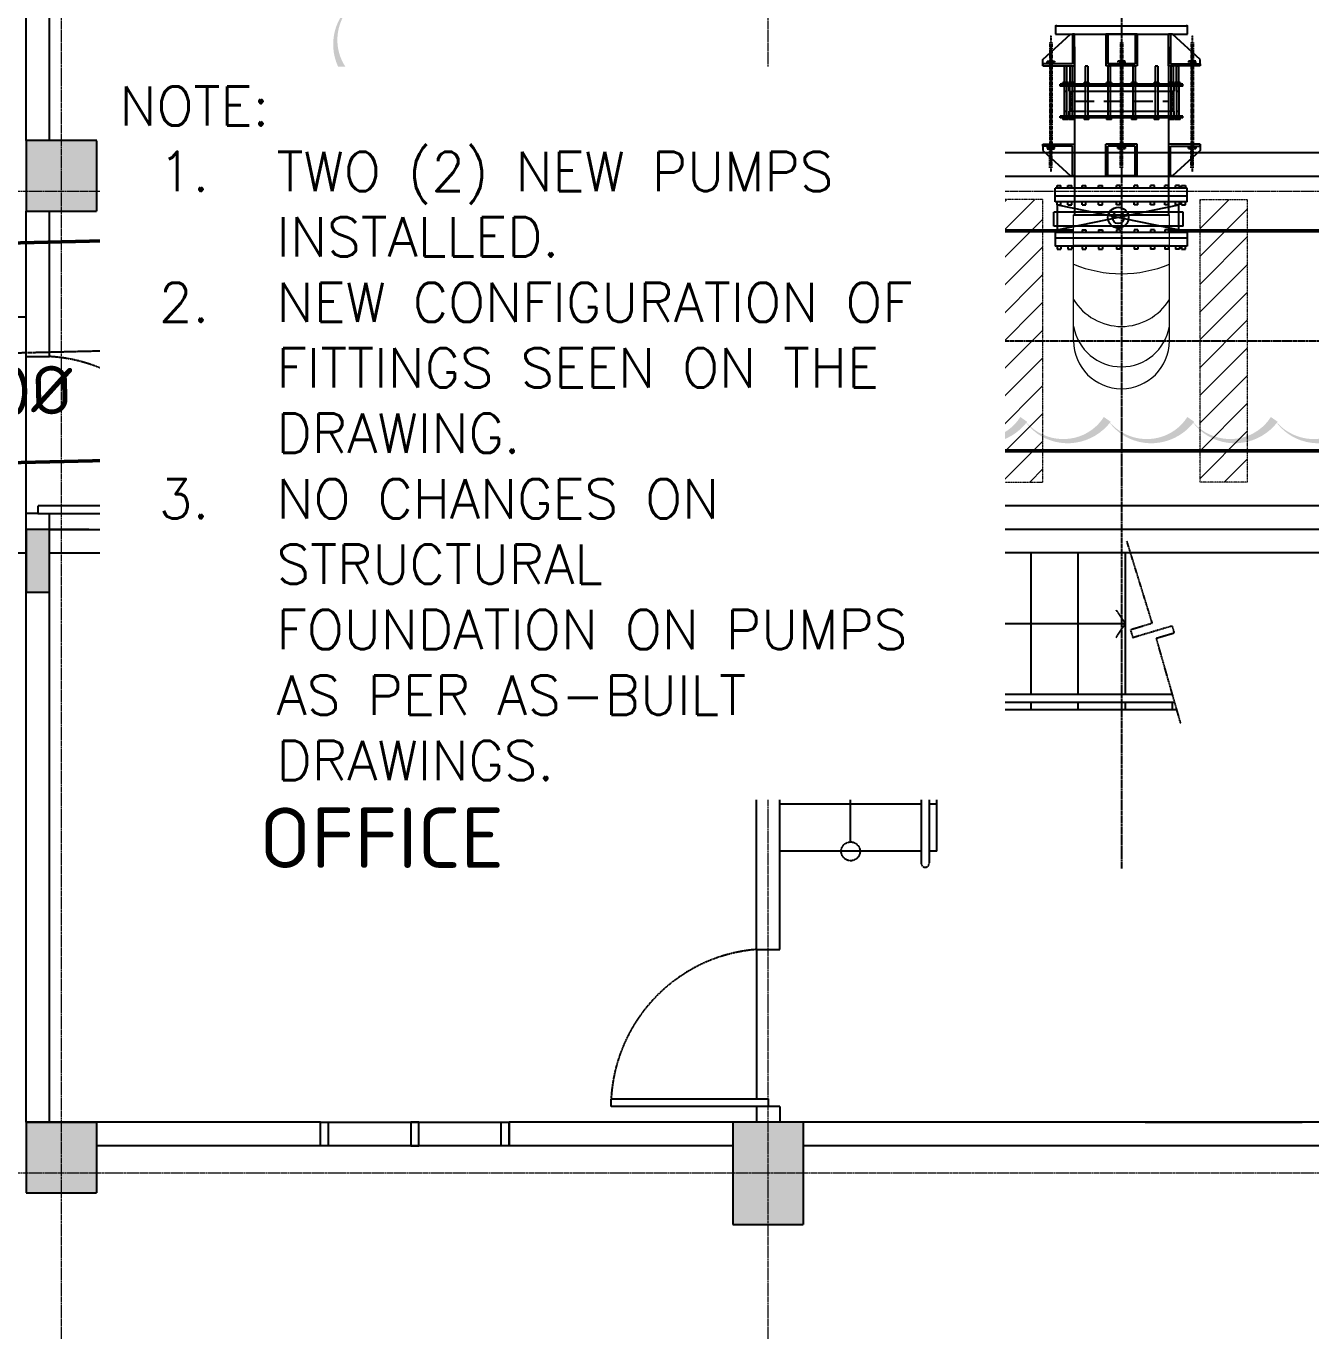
# Model space of a CAD drawing. Header units: inches. Extents: x 0 to 235202, y 0 to 361577.
# Drawn here: x 121957 to 130139, y 297221 to 305529 of the extents above; entities that cross this region are included whole.
import ezdxf
from ezdxf.enums import TextEntityAlignment as Align

# ---------------------------------------------------------------- set-up
doc = ezdxf.new("R2010")
doc.units = ezdxf.units.IN
doc.header["$MEASUREMENT"] = 0
for name, pattern in [('CENTER', [2, 1.25, -0.25, 0.25, -0.25]), ('HIDDEN', [0.375, 0.25, -0.125]), ('PHANTOM2', [1.25, 0.625, -0.125, 0.125, -0.125, 0.125, -0.125])]:
    doc.linetypes.add(name, pattern=pattern)
for name, color, linetype, lineweight in [('.5', 8, 'Continuous', 0), ('DIM', 251, 'Continuous', 0), ('hid', 8, 'HIDDEN', 0)]:
    doc.layers.add(name, color=color, linetype=linetype, lineweight=lineweight)
for name, color, linetype in [('1', 1, 'CENTER'), ('2', 2, 'HIDDEN'), ('pipes', 2, 'Continuous'), ('sleeve type coupling', 1, 'Continuous'), ('steel elbow 90deg', 3, 'Continuous'), ('text', 3, 'Continuous')]:
    doc.layers.add(name, color=color, linetype=linetype)
doc.styles.add('ISO', font='isocpeur.ttf')
doc.styles.add('SIMPLEX', font='simplex.shx')

msp = doc.modelspace()

# ---------------------------------------------------------------- hatches: boundary and pattern name
at = {"linetype": 'Continuous'}
msp.add_hatch(color=8, dxfattribs=at).paths.add_polyline_path([(122407.2, 304799.5), (121957.2, 304799.5), (121957.2, 304349.5), (122407.2, 304349.5)])
at = {"layer": 'DIM', "linetype": 'HIDDEN', "lineweight": 25, "ltscale": 10}
h = msp.add_hatch(color=8, dxfattribs=at)
h.paths.add_polyline_path([(126907.6, 298549.5), (126457.6, 298549.5), (126457.6, 297899.5), (126907.6, 297899.5)])
h.paths.add_polyline_path([(126882.6, 302324.5), (126612.4, 302324.5), (126612.4, 302324.5), (126482.6, 302324.5), (126482.6, 301924.5), (126882.6, 301924.5)])
h.paths.add_polyline_path([(122407.2, 298549.5), (121957.2, 298549.5), (121957.2, 298099.5), (122407.2, 298099.5)])
msp.add_hatch(color=8, dxfattribs=at).paths.add_polyline_path([(122107.2, 301924.5), (122107.2, 302324.5), (121957.2, 302324.5), (121957.2, 301924.5)])

# ---------------------------------------------------------------- linework, layer by layer
at = {"layer": '.5', "color": 8, "linetype": 'CENTER', "ltscale": 10}
for p, q in [((122183.2, 294028.3), (122183.2, 325316.5)), ((126682.6, 294028.3), (126682.6, 325316.5)), ((169573.2, 304475.8), (105058.9, 304475.8)), ((169573.2, 298225.3), (105058.9, 298225.3))]:
    msp.add_line(p, q, dxfattribs=at)
at = {"color": 8, "linetype": 'PHANTOM2', "ltscale": 20}
for p, q in [((128932.6, 323098.3), (128932.6, 300165.4)), ((118930.2, 303378.1), (125082.6, 303524.4)), ((125082.6, 303524.6), (152564.9, 303524.6))]:
    msp.add_line(p, q, dxfattribs=at)
at = {"color": 8}
for p, q in [((128432.6, 305316.7), (128607.6, 305476.7)), ((129352.6, 305528.7), (128512.6, 305528.7)), ((128512.6, 305528.7), (128512.6, 305476.7)), ((128512.6, 305476.7), (129352.6, 305476.7)), ((128607.6, 305476.7), (128632.6, 305476.7)), ((128632.6, 305476.7), (128620.6, 305476.7)), ((128620.6, 305476.7), (128620.6, 305288.7)), ((128632.6, 305276.7), (128632.6, 305476.7)), ((128832.6, 305476.7), (128832.6, 305276.7)), ((129032.6, 305476.7), (128832.6, 305476.7)), ((128844.6, 305476.7), (128844.6, 305288.7)), ((129020.6, 305476.7), (129020.6, 305288.7)), ((129032.6, 305476.7), (129032.6, 305276.7)), ((129257.6, 305476.7), (129232.6, 305476.7)), ((129232.6, 305476.7), (129244.6, 305476.7)), ((129232.6, 305276.7), (129232.6, 305476.7)), ((129244.6, 305476.7), (129244.6, 305288.7)), ((129432.6, 305316.7), (129257.6, 305476.7)), ((129352.6, 305476.7), (129352.6, 305528.7)), ((128432.6, 305276.7), (128432.6, 305316.7)), ((128832.6, 305316.7), (128844.6, 305316.7)), ((129020.6, 305316.7), (129032.6, 305316.7)), ((129432.6, 305276.7), (129432.6, 305316.7)), ((128620.6, 305288.7), (128432.6, 305288.7)), ((128432.6, 305288.7), (128432.6, 305276.7)), ((128432.6, 305276.7), (128632.6, 305276.7)), ((129032.6, 305276.7), (128832.6, 305276.7)), ((129020.6, 305288.7), (128844.6, 305288.7)), ((129432.6, 305276.7), (129232.6, 305276.7)), ((129244.6, 305288.7), (129432.6, 305288.7)), ((129432.6, 305288.7), (129432.6, 305276.7)), ((128432.6, 304776.3), (128432.6, 304736.3)), ((128432.6, 304764.3), (128432.6, 304776.3)), ((128432.6, 304776.3), (128632.6, 304776.3)), ((128620.6, 304764.3), (128432.6, 304764.3)), ((128432.6, 304736.3), (128607.6, 304576.3)), ((128620.6, 304576.3), (128620.6, 304764.3)), ((128632.6, 304776.3), (128632.6, 304576.3)), ((128832.6, 304576.3), (128832.6, 304776.3)), ((129032.6, 304776.3), (128832.6, 304776.3)), ((128832.6, 304736.3), (128844.6, 304736.3)), ((128844.6, 304576.3), (128844.6, 304764.3)), ((129020.6, 304764.3), (128844.6, 304764.3)), ((129020.6, 304576.3), (129020.6, 304764.3)), ((129020.6, 304736.3), (129032.6, 304736.3)), ((129032.6, 304576.3), (129032.6, 304776.3)), ((129432.6, 304776.3), (129232.6, 304776.3)), ((129232.6, 304776.3), (129232.6, 304576.3)), ((129244.6, 304576.3), (129244.6, 304764.3)), ((129244.6, 304764.3), (129432.6, 304764.3)), ((129432.6, 304736.3), (129257.6, 304576.3)), ((129432.6, 304776.3), (129432.6, 304736.3)), ((129432.6, 304764.3), (129432.6, 304776.3)), ((128607.6, 304576.3), (128632.6, 304576.3)), ((128632.6, 304576.3), (128620.6, 304576.3)), ((129032.6, 304576.3), (128832.6, 304576.3)), ((129257.6, 304576.3), (129232.6, 304576.3)), ((129232.6, 304576.3), (129244.6, 304576.3)), ((129350.1, 304497.6), (128510.1, 304497.6)), ((128510.1, 304408.9), (128510.1, 304497.6)), ((128522.2, 304514.8), (128546.4, 304514.8)), ((128522.2, 304497.6), (128522.2, 304514.8)), ((128546.4, 304497.6), (128546.4, 304514.8)), ((128591.5, 304514.8), (128615.7, 304514.8)), ((128591.5, 304497.6), (128591.5, 304514.8)), ((128615.7, 304497.6), (128615.7, 304514.8)), ((128681.8, 304514.8), (128706, 304514.8)), ((128681.8, 304497.6), (128681.8, 304514.8)), ((128706, 304497.6), (128706, 304514.8)), ((128786.9, 304514.8), (128811.1, 304514.8)), ((128786.9, 304497.6), (128786.9, 304514.8)), ((128811.1, 304497.6), (128811.1, 304514.8)), ((128899.7, 304497.6), (128899.7, 304514.8)), ((128923.9, 304514.8), (128899.7, 304514.8)), ((128923.9, 304497.6), (128923.9, 304514.8)), ((129012.5, 304497.6), (129012.5, 304514.8)), ((129036.8, 304514.8), (129012.5, 304514.8)), ((129036.8, 304497.6), (129036.8, 304514.8)), ((129117.7, 304497.6), (129117.7, 304514.8)), ((129141.9, 304514.8), (129117.7, 304514.8)), ((129141.9, 304497.6), (129141.9, 304514.8)), ((129207.9, 304497.6), (129207.9, 304514.8)), ((129232.2, 304514.8), (129207.9, 304514.8)), ((129232.2, 304497.6), (129232.2, 304514.8)), ((129277.2, 304497.6), (129277.2, 304514.8)), ((129301.4, 304514.8), (129277.2, 304514.8)), ((129301.4, 304497.6), (129301.4, 304514.8)), ((129315.5, 304497.6), (129315.5, 304514.8)), ((129315.5, 304514.8), (129339.7, 304514.8)), ((129339.7, 304514.8), (129339.7, 304497.6)), ((129350.1, 304408.9), (129350.1, 304497.6)), ((129350.1, 304444.9), (128510.1, 304444.9)), ((129350.1, 304408.9), (128510.1, 304408.9)), ((128522.2, 304391.7), (128522.2, 304408.9)), ((128522.2, 304230.9), (129298.1, 304391.7)), ((128522.2, 304391.7), (128546.4, 304391.7)), ((128525.6, 304391.7), (129301.4, 304230.9)), ((128525.6, 304213.7), (128525.6, 304391.7)), ((128546.4, 304391.7), (128546.4, 304408.9)), ((128591.5, 304391.7), (128591.5, 304408.9)), ((128591.5, 304391.7), (128615.7, 304391.7)), ((128615.7, 304391.7), (128615.7, 304408.9)), ((128681.8, 304391.7), (128681.8, 304408.9)), ((128681.8, 304391.7), (128706, 304391.7)), ((128706, 304391.7), (128706, 304408.9)), ((128786.9, 304391.7), (128786.9, 304408.9)), ((128786.9, 304391.7), (128811.1, 304391.7)), ((128811.1, 304391.7), (128811.1, 304408.9)), ((128899.7, 304391.7), (128899.7, 304408.9)), ((128923.9, 304391.7), (128899.7, 304391.7)), ((128923.9, 304391.7), (128923.9, 304408.9)), ((129012.5, 304391.7), (129012.5, 304408.9)), ((129036.8, 304391.7), (129012.5, 304391.7)), ((129036.8, 304391.7), (129036.8, 304408.9)), ((129117.7, 304391.7), (129117.7, 304408.9)), ((129141.9, 304391.7), (129117.7, 304391.7)), ((129141.9, 304391.7), (129141.9, 304408.9)), ((129207.9, 304391.7), (129207.9, 304408.9)), ((129232.2, 304391.7), (129207.9, 304391.7)), ((129232.2, 304391.7), (129232.2, 304408.9)), ((129277.2, 304391.7), (129277.2, 304408.9)), ((129301.4, 304391.7), (129277.2, 304391.7)), ((129298.1, 304213.7), (129298.1, 304391.7)), ((129301.4, 304391.7), (129301.4, 304408.9)), ((129315.5, 304391.7), (129315.5, 304408.9)), ((129315.5, 304391.7), (129339.7, 304391.7)), ((129339.7, 304391.7), (129339.7, 304408.9)), ((128525.6, 304344.5), (128502.4, 304344.5)), ((129325.8, 304344.5), (129298.1, 304344.5)), ((128525.6, 304254.2), (128502.4, 304254.2)), ((128522.2, 304231.8), (128546.4, 304231.8)), ((128522.2, 304231.8), (128522.2, 304214.6)), ((128546.4, 304231.8), (128546.4, 304214.6)), ((128591.5, 304231.8), (128615.7, 304231.8)), ((128591.5, 304231.8), (128591.5, 304214.6)), ((128615.7, 304231.8), (128615.7, 304214.6)), ((128681.8, 304231.8), (128706, 304231.8)), ((128681.8, 304231.8), (128681.8, 304214.6)), ((128706, 304231.8), (128706, 304214.6)), ((128786.9, 304231.8), (128811.1, 304231.8)), ((128786.9, 304231.8), (128786.9, 304214.6)), ((128811.1, 304231.8), (128811.1, 304214.6)), ((128899.7, 304231.8), (128899.7, 304214.6)), ((128923.9, 304231.8), (128899.7, 304231.8)), ((128923.9, 304231.8), (128923.9, 304214.6)), ((129012.5, 304231.8), (129012.5, 304214.6)), ((129036.8, 304231.8), (129012.5, 304231.8)), ((129036.8, 304231.8), (129036.8, 304214.6)), ((129117.7, 304231.8), (129117.7, 304214.6)), ((129141.9, 304231.8), (129117.7, 304231.8)), ((129141.9, 304231.8), (129141.9, 304214.6)), ((129207.9, 304231.8), (129207.9, 304214.6)), ((129232.2, 304231.8), (129207.9, 304231.8)), ((129232.2, 304231.8), (129232.2, 304214.6)), ((129277.2, 304231.8), (129277.2, 304214.6)), ((129301.4, 304231.8), (129277.2, 304231.8)), ((129325.8, 304254.2), (129298.1, 304254.2)), ((129301.4, 304231.8), (129301.4, 304214.6)), ((129315.5, 304231.8), (129315.5, 304214.6)), ((129315.5, 304231.8), (129339.7, 304231.8)), ((129339.7, 304231.8), (129339.7, 304214.6)), ((128510.1, 304214.6), (128510.1, 304126.6)), ((129350.1, 304214.6), (128510.1, 304214.6)), ((129350.1, 304178.6), (128510.1, 304178.6)), ((129350.1, 304214.6), (129350.1, 304126.6)), ((129350.1, 304126.6), (128510.1, 304126.6)), ((128522.2, 304126.6), (128522.2, 304109.3)), ((128522.2, 304109.3), (128546.4, 304109.3)), ((128546.4, 304126.6), (128546.4, 304109.3)), ((128591.5, 304126.6), (128591.5, 304109.3)), ((128591.5, 304109.3), (128615.7, 304109.3)), ((128615.7, 304126.6), (128615.7, 304109.3)), ((128681.8, 304126.6), (128681.8, 304109.3)), ((128681.8, 304109.3), (128706, 304109.3)), ((128706, 304126.6), (128706, 304109.3)), ((128786.9, 304126.6), (128786.9, 304109.3)), ((128786.9, 304109.3), (128811.1, 304109.3)), ((128811.1, 304126.6), (128811.1, 304109.3)), ((128899.7, 304126.6), (128899.7, 304109.3)), ((128923.9, 304109.3), (128899.7, 304109.3)), ((128923.9, 304126.6), (128923.9, 304109.3)), ((129012.5, 304126.6), (129012.5, 304109.3)), ((129036.8, 304109.3), (129012.5, 304109.3)), ((129036.8, 304126.6), (129036.8, 304109.3)), ((129117.7, 304126.6), (129117.7, 304109.3)), ((129141.9, 304109.3), (129117.7, 304109.3)), ((129141.9, 304126.6), (129141.9, 304109.3)), ((129207.9, 304126.6), (129207.9, 304109.3)), ((129232.2, 304109.3), (129207.9, 304109.3)), ((129232.2, 304126.6), (129232.2, 304109.3)), ((129277.2, 304126.6), (129277.2, 304109.3)), ((129301.4, 304109.3), (129277.2, 304109.3)), ((129301.4, 304126.6), (129301.4, 304109.3)), ((129315.5, 304126.6), (129315.5, 304109.3)), ((129315.5, 304109.3), (129339.7, 304109.3)), ((129339.7, 304109.3), (129339.7, 304126.6))]:
    msp.add_line(p, q, dxfattribs=at)
at = {"color": 8, "lineweight": -3, "ltscale": 5}
msp.add_line((129345.4, 305528.7), (128519.8, 305528.7), dxfattribs=at)
at = {"color": 8, "linetype": 'HIDDEN'}
for p, q in [((128502.4, 304254.2), (128502.4, 304344.5)), ((129298.1, 304344.5), (128525.6, 304344.5)), ((129325.8, 304254.2), (129325.8, 304344.5)), ((129298.1, 304254.2), (128525.6, 304254.2))]:
    msp.add_line(p, q, dxfattribs=at)
at = {"color": 8, "linetype": 'CENTER', "ltscale": 20}
msp.add_line((119570.8, 303393.4), (125082.6, 303524.4), dxfattribs=at)
at = {"color": 8, "linetype": 'Continuous'}
msp.add_line((122107.2, 302174.5), (122107.2, 302324.5), dxfattribs=at)
at = {"color": 1}
msp.add_lwpolyline([(124064.6, 305692.5, 0, 53.2, 0.520567), (124064.6, 305160.7, 0, 53.2, 0.520567), (124064.6, 304628.9, 0, 53.2, 0.520567), (124064.6, 304097.1, 0, 53.2, 0.520567), (124064.6, 303565.3, 0, 53.2, 0.520567), (124064.6, 303033.5, 0, 53.2, 0.520567), (124587.5, 303024.6, 0, 53.2, 0.520567), (125119.3, 303024.6, 0, 53.2, 0.520567), (125651.1, 303024.6, 0, 53.2, 0.520567), (126182.9, 303024.6, 0, 53.2, 0.520567), (126714.7, 303024.6, 0, 53.2, 0.520567), (127246.5, 303024.6, 0, 53.2, 0.520567), (127778.3, 303024.6, 0, 53.2, 0.520567), (128310.1, 303024.6, 0, 53.2, 0.520567), (128841.9, 303024.6, 0, 53.2, 0.520567), (129373.7, 303024.6, 0, 53.2, 0.520567), (129905.5, 303024.6, 0, 53.2, 0.520567), (130437.3, 303024.6, 0, 53.2, 0.520567)], format="xyseb", dxfattribs=at)
at = {"color": 8}
for radius in [65.7, 37.5]:
    msp.add_circle((128911.8, 304309.4), radius, dxfattribs=at)
at = {"color": 8, "lineweight": -3, "ltscale": 5}
for centre, start, end in [((128519.8, 305535.9), 180, 270), ((129345.4, 305535.9), 270, 0)]:
    msp.add_arc(centre, 7.24, start, end, dxfattribs=at)
at = {"layer": '1', "color": 8, "linetype": 'CENTER', "ltscale": 0.09}
for p, q in [((128482.6, 305470.8), (128482.6, 304601)), ((129382.6, 305470.8), (129382.6, 304601))]:
    msp.add_line(p, q, dxfattribs=at)
at = {"layer": '1', "color": 8}
for p, q in [((128476, 305426.7), (128476, 304764.3)), ((128476, 305426.7), (128476, 305305.9)), ((128489.2, 305426.7), (128489.2, 305305.9)), ((128489.3, 305426.7), (128489.3, 304764.3)), ((128926, 305426.7), (128926, 304764.3)), ((128926, 305426.7), (128926, 305305.9)), ((128926, 305426.7), (128939.2, 305426.7)), ((128926, 305426.7), (128939.2, 305426.7)), ((128939.2, 305426.7), (128939.2, 304764.3)), ((128939.2, 305426.7), (128939.2, 305305.9)), ((129376, 305426.7), (129376, 304764.3)), ((129376, 305426.7), (129376, 305305.9)), ((129389.2, 305426.7), (129389.2, 304764.3)), ((129389.2, 305426.7), (129389.2, 305305.9)), ((128459.9, 305288.7), (128459.9, 305305.9)), ((128459.9, 305305.9), (128505.4, 305305.9)), ((128459.9, 305288.7), (128459.9, 305305.9)), ((128459.9, 305305.9), (128505.4, 305305.9)), ((128468, 305305.9), (128468, 305288.7)), ((128468, 305305.9), (128468, 305288.7)), ((128489.2, 305363.2), (128476, 305363.2)), ((128489.2, 305363.2), (128476, 305363.2)), ((128489.2, 305359.2), (128476, 305359.2)), ((128489.2, 305359.2), (128476, 305359.2)), ((128489.2, 305359.2), (128476, 305359.2)), ((128489.2, 305359.2), (128476, 305359.2)), ((128489.2, 305355.1), (128476, 305355.1)), ((128489.2, 305355.1), (128476, 305355.1)), ((128489.2, 305351.3), (128476, 305351.3)), ((128489.2, 305351.3), (128476, 305351.3)), ((128489.2, 305347.2), (128476, 305347.2)), ((128489.2, 305347.2), (128476, 305347.2)), ((128489.2, 305347.2), (128476, 305347.2)), ((128489.2, 305347.2), (128476, 305347.2)), ((128489.2, 305343.1), (128476, 305343.1)), ((128489.2, 305343.1), (128476, 305343.1)), ((128489.2, 305339), (128476, 305339)), ((128489.2, 305339), (128476, 305339)), ((128489.2, 305334.9), (128476, 305334.9)), ((128489.2, 305334.9), (128476, 305334.9)), ((128489.2, 305330.8), (128476, 305330.8)), ((128489.2, 305330.8), (128476, 305330.8)), ((128489.2, 305326.7), (128476, 305326.7)), ((128489.2, 305326.7), (128476, 305326.7)), ((128489.2, 305322.7), (128476, 305322.7)), ((128489.2, 305322.7), (128476, 305322.7)), ((128489.2, 305318.6), (128476, 305318.6)), ((128489.2, 305318.6), (128476, 305318.6)), ((128489.2, 305314.5), (128476, 305314.5)), ((128489.2, 305314.5), (128476, 305314.5)), ((128489.2, 305310.4), (128476, 305310.4)), ((128489.2, 305310.4), (128476, 305310.4)), ((128489.2, 305306.3), (128476, 305306.3)), ((128489.2, 305306.3), (128476, 305306.3)), ((128497.2, 305305.9), (128497.2, 305288.7)), ((128497.2, 305305.9), (128497.2, 305288.7)), ((128505.4, 305305.9), (128505.4, 305288.7)), ((128505.4, 305305.9), (128505.4, 305288.7)), ((128955.4, 305305.9), (128909.9, 305305.9)), ((128909.9, 305305.9), (128909.9, 305288.7)), ((128955.4, 305305.9), (128909.9, 305305.9)), ((128909.9, 305305.9), (128909.9, 305288.7)), ((128918, 305305.9), (128918, 305288.7)), ((128918, 305305.9), (128918, 305288.7)), ((128926, 305363.2), (128939.2, 305363.2)), ((128926, 305363.2), (128939.2, 305363.2)), ((128926, 305359.2), (128939.2, 305359.2)), ((128926, 305359.2), (128939.2, 305359.2)), ((128926, 305359.2), (128939.2, 305359.2)), ((128926, 305359.2), (128939.2, 305359.2)), ((128926, 305355.1), (128939.2, 305355.1)), ((128926, 305355.1), (128939.2, 305355.1)), ((128926, 305351.3), (128939.2, 305351.3)), ((128926, 305351.3), (128939.2, 305351.3)), ((128926, 305347.2), (128939.2, 305347.2)), ((128926, 305347.2), (128939.2, 305347.2)), ((128926, 305347.2), (128939.2, 305347.2)), ((128926, 305347.2), (128939.2, 305347.2)), ((128926, 305343.1), (128939.2, 305343.1)), ((128926, 305343.1), (128939.2, 305343.1)), ((128926, 305339), (128939.2, 305339)), ((128926, 305339), (128939.2, 305339)), ((128926, 305334.9), (128939.2, 305334.9)), ((128926, 305334.9), (128939.2, 305334.9)), ((128926, 305330.8), (128939.2, 305330.8)), ((128926, 305330.8), (128939.2, 305330.8)), ((128926, 305326.7), (128939.2, 305326.7)), ((128926, 305326.7), (128939.2, 305326.7)), ((128926, 305322.7), (128939.2, 305322.7)), ((128926, 305322.7), (128939.2, 305322.7)), ((128926, 305318.6), (128939.2, 305318.6)), ((128926, 305318.6), (128939.2, 305318.6)), ((128926, 305314.5), (128939.2, 305314.5)), ((128926, 305314.5), (128939.2, 305314.5)), ((128926, 305310.4), (128939.2, 305310.4)), ((128926, 305310.4), (128939.2, 305310.4)), ((128926, 305306.3), (128939.2, 305306.3)), ((128926, 305306.3), (128939.2, 305306.3)), ((128947.2, 305305.9), (128947.2, 305288.7)), ((128947.2, 305305.9), (128947.2, 305288.7)), ((128955.4, 305288.7), (128955.4, 305305.9)), ((128955.4, 305288.7), (128955.4, 305305.9)), ((129405.4, 305305.9), (129359.9, 305305.9)), ((129359.9, 305305.9), (129359.9, 305288.7)), ((129405.4, 305305.9), (129359.9, 305305.9)), ((129359.9, 305305.9), (129359.9, 305288.7)), ((129368, 305305.9), (129368, 305288.7)), ((129368, 305305.9), (129368, 305288.7)), ((129376, 305363.2), (129389.2, 305363.2)), ((129376, 305363.2), (129389.2, 305363.2)), ((129376, 305359.2), (129389.2, 305359.2)), ((129376, 305359.2), (129389.2, 305359.2)), ((129376, 305359.2), (129389.2, 305359.2)), ((129376, 305359.2), (129389.2, 305359.2)), ((129376, 305355.1), (129389.2, 305355.1)), ((129376, 305355.1), (129389.2, 305355.1)), ((129376, 305351.3), (129389.2, 305351.3)), ((129376, 305351.3), (129389.2, 305351.3)), ((129376, 305347.2), (129389.2, 305347.2)), ((129376, 305347.2), (129389.2, 305347.2)), ((129376, 305347.2), (129389.2, 305347.2)), ((129376, 305347.2), (129389.2, 305347.2)), ((129376, 305343.1), (129389.2, 305343.1)), ((129376, 305343.1), (129389.2, 305343.1)), ((129376, 305339), (129389.2, 305339)), ((129376, 305339), (129389.2, 305339)), ((129376, 305334.9), (129389.2, 305334.9)), ((129376, 305334.9), (129389.2, 305334.9)), ((129376, 305330.8), (129389.2, 305330.8)), ((129376, 305330.8), (129389.2, 305330.8)), ((129376, 305326.7), (129389.2, 305326.7)), ((129376, 305326.7), (129389.2, 305326.7)), ((129376, 305322.7), (129389.2, 305322.7)), ((129376, 305322.7), (129389.2, 305322.7)), ((129376, 305318.6), (129389.2, 305318.6)), ((129376, 305318.6), (129389.2, 305318.6)), ((129376, 305314.5), (129389.2, 305314.5)), ((129376, 305314.5), (129389.2, 305314.5)), ((129376, 305310.4), (129389.2, 305310.4)), ((129376, 305310.4), (129389.2, 305310.4)), ((129376, 305306.3), (129389.2, 305306.3)), ((129376, 305306.3), (129389.2, 305306.3)), ((129397.2, 305305.9), (129397.2, 305288.7)), ((129397.2, 305305.9), (129397.2, 305288.7)), ((129405.4, 305288.7), (129405.4, 305305.9)), ((129405.4, 305288.7), (129405.4, 305305.9)), ((128505.4, 305288.7), (128459.9, 305288.7)), ((128505.4, 305288.7), (128459.9, 305288.7)), ((128489.2, 305285.9), (128476, 305285.9)), ((128489.2, 305285.9), (128476, 305285.9)), ((128489.2, 305281.8), (128476, 305281.8)), ((128489.2, 305281.8), (128476, 305281.8)), ((128489.2, 305277.7), (128476, 305277.7)), ((128489.2, 305277.7), (128476, 305277.7)), ((128489.2, 305273.6), (128476, 305273.6)), ((128489.2, 305273.6), (128476, 305273.6)), ((128489.2, 305269.5), (128476, 305269.5)), ((128489.2, 305269.5), (128476, 305269.5)), ((128489.2, 305265.5), (128476, 305265.5)), ((128489.2, 305265.5), (128476, 305265.5)), ((128489.2, 305261.4), (128476, 305261.4)), ((128489.2, 305261.4), (128476, 305261.4)), ((128489.2, 305257.3), (128476, 305257.3)), ((128489.2, 305257.3), (128476, 305257.3)), ((128909.9, 305288.7), (128955.4, 305288.7)), ((128909.9, 305288.7), (128955.4, 305288.7)), ((128926, 305285.9), (128939.2, 305285.9)), ((128926, 305285.9), (128939.2, 305285.9)), ((128926, 305281.8), (128939.2, 305281.8)), ((128926, 305281.8), (128939.2, 305281.8)), ((128926, 305277.7), (128939.2, 305277.7)), ((128926, 305277.7), (128939.2, 305277.7)), ((128926, 305273.6), (128939.2, 305273.6)), ((128926, 305273.6), (128939.2, 305273.6)), ((128926, 305269.5), (128939.2, 305269.5)), ((128926, 305269.5), (128939.2, 305269.5)), ((128926, 305265.5), (128939.2, 305265.5)), ((128926, 305265.5), (128939.2, 305265.5)), ((128926, 305261.4), (128939.2, 305261.4)), ((128926, 305261.4), (128939.2, 305261.4)), ((128926, 305257.3), (128939.2, 305257.3)), ((128926, 305257.3), (128939.2, 305257.3)), ((129359.9, 305288.7), (129405.4, 305288.7)), ((129359.9, 305288.7), (129405.4, 305288.7)), ((129376, 305285.9), (129389.2, 305285.9)), ((129376, 305285.9), (129389.2, 305285.9)), ((129376, 305281.8), (129389.2, 305281.8)), ((129376, 305281.8), (129389.2, 305281.8)), ((129376, 305277.7), (129389.2, 305277.7)), ((129376, 305277.7), (129389.2, 305277.7)), ((129376, 305273.6), (129389.2, 305273.6)), ((129376, 305273.6), (129389.2, 305273.6)), ((129376, 305269.5), (129389.2, 305269.5)), ((129376, 305269.5), (129389.2, 305269.5)), ((129376, 305265.5), (129389.2, 305265.5)), ((129376, 305265.5), (129389.2, 305265.5)), ((129376, 305261.4), (129389.2, 305261.4)), ((129376, 305261.4), (129389.2, 305261.4)), ((129376, 305257.3), (129389.2, 305257.3)), ((129376, 305257.3), (129389.2, 305257.3)), ((128459.9, 304764.3), (128459.9, 304747.1)), ((128505.4, 304764.3), (128459.9, 304764.3)), ((128459.9, 304764.3), (128459.9, 304747.1)), ((128505.4, 304764.3), (128459.9, 304764.3)), ((128459.9, 304747.1), (128505.4, 304747.1)), ((128459.9, 304747.1), (128505.4, 304747.1)), ((128468, 304747.1), (128468, 304764.3)), ((128468, 304747.1), (128468, 304764.3)), ((128489.2, 304795.6), (128476, 304795.6)), ((128489.2, 304795.6), (128476, 304795.6)), ((128489.2, 304791.6), (128476, 304791.6)), ((128489.2, 304791.6), (128476, 304791.6)), ((128489.2, 304787.5), (128476, 304787.5)), ((128489.2, 304787.5), (128476, 304787.5)), ((128489.2, 304783.4), (128476, 304783.4)), ((128489.2, 304783.4), (128476, 304783.4)), ((128489.2, 304779.3), (128476, 304779.3)), ((128489.2, 304779.3), (128476, 304779.3)), ((128489.2, 304775.2), (128476, 304775.2)), ((128489.2, 304775.2), (128476, 304775.2)), ((128489.2, 304771.1), (128476, 304771.1)), ((128489.2, 304771.1), (128476, 304771.1)), ((128489.2, 304767), (128476, 304767)), ((128489.2, 304767), (128476, 304767)), ((128476, 304626.3), (128476, 304747.1)), ((128489.2, 304746.6), (128476, 304746.6)), ((128489.2, 304746.6), (128476, 304746.6)), ((128489.2, 304742.5), (128476, 304742.5)), ((128489.2, 304742.5), (128476, 304742.5)), ((128489.2, 304738.4), (128476, 304738.4)), ((128489.2, 304738.4), (128476, 304738.4)), ((128489.2, 304734.3), (128476, 304734.3)), ((128489.2, 304734.3), (128476, 304734.3)), ((128489.2, 304730.3), (128476, 304730.3)), ((128489.2, 304730.3), (128476, 304730.3)), ((128489.2, 304726.2), (128476, 304726.2)), ((128489.2, 304726.2), (128476, 304726.2)), ((128489.2, 304626.3), (128489.2, 304747.1)), ((128497.2, 304747.1), (128497.2, 304764.3)), ((128497.2, 304747.1), (128497.2, 304764.3)), ((128505.4, 304747.1), (128505.4, 304764.3)), ((128505.4, 304747.1), (128505.4, 304764.3)), ((128909.9, 304747.1), (128909.9, 304764.3)), ((128909.9, 304764.3), (128955.4, 304764.3)), ((128909.9, 304747.1), (128909.9, 304764.3)), ((128909.9, 304764.3), (128955.4, 304764.3)), ((128955.4, 304747.1), (128909.9, 304747.1)), ((128955.4, 304747.1), (128909.9, 304747.1)), ((128918, 304747.1), (128918, 304764.3)), ((128918, 304747.1), (128918, 304764.3)), ((128926, 304795.6), (128939.2, 304795.6)), ((128926, 304795.6), (128939.2, 304795.6)), ((128926, 304791.6), (128939.2, 304791.6)), ((128926, 304791.6), (128939.2, 304791.6)), ((128926, 304787.5), (128939.2, 304787.5)), ((128926, 304787.5), (128939.2, 304787.5)), ((128926, 304783.4), (128939.2, 304783.4)), ((128926, 304783.4), (128939.2, 304783.4)), ((128926, 304779.3), (128939.2, 304779.3)), ((128926, 304779.3), (128939.2, 304779.3)), ((128926, 304775.2), (128939.2, 304775.2)), ((128926, 304775.2), (128939.2, 304775.2)), ((128926, 304771.1), (128939.2, 304771.1)), ((128926, 304771.1), (128939.2, 304771.1)), ((128926, 304767), (128939.2, 304767)), ((128926, 304767), (128939.2, 304767)), ((128926, 304626.3), (128926, 304747.1)), ((128926, 304746.6), (128939.2, 304746.6)), ((128926, 304746.6), (128939.2, 304746.6)), ((128926, 304742.5), (128939.2, 304742.5)), ((128926, 304742.5), (128939.2, 304742.5)), ((128926, 304738.4), (128939.2, 304738.4)), ((128926, 304738.4), (128939.2, 304738.4)), ((128926, 304734.3), (128939.2, 304734.3)), ((128926, 304734.3), (128939.2, 304734.3)), ((128926, 304730.3), (128939.2, 304730.3)), ((128926, 304730.3), (128939.2, 304730.3)), ((128926, 304726.2), (128939.2, 304726.2)), ((128926, 304726.2), (128939.2, 304726.2)), ((128939.2, 304626.3), (128939.2, 304747.1)), ((128947.2, 304747.1), (128947.2, 304764.3)), ((128947.2, 304747.1), (128947.2, 304764.3)), ((128955.4, 304764.3), (128955.4, 304747.1)), ((128955.4, 304764.3), (128955.4, 304747.1)), ((129359.9, 304747.1), (129359.9, 304764.3)), ((129359.9, 304764.3), (129405.4, 304764.3)), ((129359.9, 304747.1), (129359.9, 304764.3)), ((129359.9, 304764.3), (129405.4, 304764.3)), ((129405.4, 304747.1), (129359.9, 304747.1)), ((129405.4, 304747.1), (129359.9, 304747.1)), ((129368, 304747.1), (129368, 304764.3)), ((129368, 304747.1), (129368, 304764.3)), ((129376, 304795.6), (129389.2, 304795.6)), ((129376, 304795.6), (129389.2, 304795.6)), ((129376, 304791.6), (129389.2, 304791.6)), ((129376, 304791.6), (129389.2, 304791.6)), ((129376, 304787.5), (129389.2, 304787.5)), ((129376, 304787.5), (129389.2, 304787.5)), ((129376, 304783.4), (129389.2, 304783.4)), ((129376, 304783.4), (129389.2, 304783.4)), ((129376, 304779.3), (129389.2, 304779.3)), ((129376, 304779.3), (129389.2, 304779.3)), ((129376, 304775.2), (129389.2, 304775.2)), ((129376, 304775.2), (129389.2, 304775.2)), ((129376, 304771.1), (129389.2, 304771.1)), ((129376, 304771.1), (129389.2, 304771.1)), ((129376, 304767), (129389.2, 304767)), ((129376, 304767), (129389.2, 304767)), ((129376, 304626.3), (129376, 304747.1)), ((129376, 304746.6), (129389.2, 304746.6)), ((129376, 304746.6), (129389.2, 304746.6)), ((129376, 304742.5), (129389.2, 304742.5)), ((129376, 304742.5), (129389.2, 304742.5)), ((129376, 304738.4), (129389.2, 304738.4)), ((129376, 304738.4), (129389.2, 304738.4)), ((129376, 304734.3), (129389.2, 304734.3)), ((129376, 304734.3), (129389.2, 304734.3)), ((129376, 304730.3), (129389.2, 304730.3)), ((129376, 304730.3), (129389.2, 304730.3)), ((129376, 304726.2), (129389.2, 304726.2)), ((129376, 304726.2), (129389.2, 304726.2)), ((129389.2, 304626.3), (129389.2, 304747.1)), ((129397.2, 304747.1), (129397.2, 304764.3)), ((129397.2, 304747.1), (129397.2, 304764.3)), ((129405.4, 304764.3), (129405.4, 304747.1)), ((129405.4, 304764.3), (129405.4, 304747.1)), ((128489.2, 304722.1), (128476, 304722.1)), ((128489.2, 304722.1), (128476, 304722.1)), ((128489.2, 304718), (128476, 304718)), ((128489.2, 304718), (128476, 304718)), ((128489.2, 304713.9), (128476, 304713.9)), ((128489.2, 304713.9), (128476, 304713.9)), ((128489.2, 304709.8), (128476, 304709.8)), ((128489.2, 304709.8), (128476, 304709.8)), ((128489.2, 304705.7), (128476, 304705.7)), ((128489.2, 304705.7), (128476, 304705.7)), ((128489.2, 304705.7), (128476, 304705.7)), ((128489.2, 304705.7), (128476, 304705.7)), ((128489.2, 304701.7), (128476, 304701.7)), ((128489.2, 304701.7), (128476, 304701.7)), ((128489.2, 304697.8), (128476, 304697.8)), ((128489.2, 304697.8), (128476, 304697.8)), ((128489.2, 304693.8), (128476, 304693.8)), ((128489.2, 304693.8), (128476, 304693.8)), ((128489.2, 304693.8), (128476, 304693.8)), ((128489.2, 304693.8), (128476, 304693.8)), ((128489.2, 304689.7), (128476, 304689.7)), ((128489.2, 304689.7), (128476, 304689.7)), ((128926, 304722.1), (128939.2, 304722.1)), ((128926, 304722.1), (128939.2, 304722.1)), ((128926, 304718), (128939.2, 304718)), ((128926, 304718), (128939.2, 304718)), ((128926, 304713.9), (128939.2, 304713.9)), ((128926, 304713.9), (128939.2, 304713.9)), ((128926, 304709.8), (128939.2, 304709.8)), ((128926, 304709.8), (128939.2, 304709.8)), ((128926, 304705.7), (128939.2, 304705.7)), ((128926, 304705.7), (128939.2, 304705.7)), ((128926, 304705.7), (128939.2, 304705.7)), ((128926, 304705.7), (128939.2, 304705.7)), ((128926, 304701.7), (128939.2, 304701.7)), ((128926, 304701.7), (128939.2, 304701.7)), ((128926, 304697.8), (128939.2, 304697.8)), ((128926, 304697.8), (128939.2, 304697.8)), ((128926, 304693.8), (128939.2, 304693.8)), ((128926, 304693.8), (128939.2, 304693.8)), ((128926, 304693.8), (128939.2, 304693.8)), ((128926, 304693.8), (128939.2, 304693.8)), ((128926, 304689.7), (128939.2, 304689.7)), ((128926, 304689.7), (128939.2, 304689.7)), ((129376, 304722.1), (129389.2, 304722.1)), ((129376, 304722.1), (129389.2, 304722.1)), ((129376, 304718), (129389.2, 304718)), ((129376, 304718), (129389.2, 304718)), ((129376, 304713.9), (129389.2, 304713.9)), ((129376, 304713.9), (129389.2, 304713.9)), ((129376, 304709.8), (129389.2, 304709.8)), ((129376, 304709.8), (129389.2, 304709.8)), ((129376, 304705.7), (129389.2, 304705.7)), ((129376, 304705.7), (129389.2, 304705.7)), ((129376, 304705.7), (129389.2, 304705.7)), ((129376, 304705.7), (129389.2, 304705.7)), ((129376, 304701.7), (129389.2, 304701.7)), ((129376, 304701.7), (129389.2, 304701.7)), ((128926, 304626.3), (128939.2, 304626.3)), ((128926, 304626.3), (128939.2, 304626.3)), ((125082.6, 302824.6), (125082.6, 304224.6)), ((125082.6, 302824.6), (125082.6, 304224.6))]:
    msp.add_line(p, q, dxfattribs=at)
at = {"layer": '1', "color": 8, "linetype": 'HIDDEN', "ltscale": 0.009}
for p, q in [((128476, 305288.7), (128476, 305305.9)), ((128489.2, 305288.7), (128489.2, 305305.9)), ((128926, 305288.7), (128926, 305305.9)), ((128939.2, 305288.7), (128939.2, 305305.9)), ((129376, 305288.7), (129376, 305305.9)), ((129389.2, 305288.7), (129389.2, 305305.9)), ((128489.2, 305302.2), (128476, 305302.2)), ((128489.2, 305302.2), (128476, 305302.2)), ((128489.2, 305298.1), (128476, 305298.1)), ((128489.2, 305298.1), (128476, 305298.1)), ((128489.2, 305294.1), (128476, 305294.1)), ((128489.2, 305294.1), (128476, 305294.1)), ((128489.2, 305290), (128476, 305290)), ((128489.2, 305290), (128476, 305290)), ((128926, 305302.2), (128939.2, 305302.2)), ((128926, 305302.2), (128939.2, 305302.2)), ((128926, 305298.1), (128939.2, 305298.1)), ((128926, 305298.1), (128939.2, 305298.1)), ((128926, 305294.1), (128939.2, 305294.1)), ((128926, 305294.1), (128939.2, 305294.1)), ((128926, 305290), (128939.2, 305290)), ((128926, 305290), (128939.2, 305290)), ((129376, 305302.2), (129389.2, 305302.2)), ((129376, 305302.2), (129389.2, 305302.2)), ((129376, 305298.1), (129389.2, 305298.1)), ((129376, 305298.1), (129389.2, 305298.1)), ((129376, 305294.1), (129389.2, 305294.1)), ((129376, 305294.1), (129389.2, 305294.1)), ((129376, 305290), (129389.2, 305290)), ((129376, 305290), (129389.2, 305290)), ((128476, 304764.3), (128476, 304747.1)), ((128489.2, 304763), (128476, 304763)), ((128489.2, 304763), (128476, 304763)), ((128489.2, 304758.9), (128476, 304758.9)), ((128489.2, 304758.9), (128476, 304758.9)), ((128489.2, 304754.8), (128476, 304754.8)), ((128489.2, 304754.8), (128476, 304754.8)), ((128489.2, 304750.7), (128476, 304750.7)), ((128489.2, 304750.7), (128476, 304750.7)), ((128489.2, 304764.3), (128489.2, 304747.1)), ((128926, 304764.3), (128926, 304747.1)), ((128926, 304763), (128939.2, 304763)), ((128926, 304763), (128939.2, 304763)), ((128926, 304758.9), (128939.2, 304758.9)), ((128926, 304758.9), (128939.2, 304758.9)), ((128926, 304754.8), (128939.2, 304754.8)), ((128926, 304754.8), (128939.2, 304754.8)), ((128926, 304750.7), (128939.2, 304750.7)), ((128926, 304750.7), (128939.2, 304750.7)), ((128939.2, 304764.3), (128939.2, 304747.1)), ((129376, 304764.3), (129376, 304747.1)), ((129376, 304763), (129389.2, 304763)), ((129376, 304763), (129389.2, 304763)), ((129376, 304758.9), (129389.2, 304758.9)), ((129376, 304758.9), (129389.2, 304758.9)), ((129376, 304754.8), (129389.2, 304754.8)), ((129376, 304754.8), (129389.2, 304754.8)), ((129376, 304750.7), (129389.2, 304750.7)), ((129376, 304750.7), (129389.2, 304750.7)), ((129389.2, 304764.3), (129389.2, 304747.1))]:
    msp.add_line(p, q, dxfattribs=at)
at = {"layer": '2', "color": 8, "linetype": 'HIDDEN', "ltscale": 500}
msp.add_line((128632.6, 305051.5), (129232.6, 305051.5), dxfattribs=at)
at = {"layer": 'DIM', "color": 8, "linetype": 'HIDDEN', "lineweight": 25, "ltscale": 10}
for p, q in [((121957.2, 304799.5), (121957.2, 306324.5)), ((122107.2, 304799.5), (122107.2, 306324.5)), ((122407.2, 304799.5), (121957.2, 304799.5)), ((121957.2, 304799.5), (121957.2, 304349.5)), ((122407.2, 304349.5), (122407.2, 304799.5)), ((126612.4, 304723.1), (153757.6, 304723.1)), ((126612.4, 302324.5), (126612.4, 304723.1)), ((126762.4, 304573.1), (153607.6, 304573.1)), ((126762.4, 302474.5), (126762.4, 304573.1)), ((121957.2, 303349.5), (121957.2, 304349.5)), ((121957.2, 304349.5), (122407.2, 304349.5)), ((122107.2, 303424.5), (122107.2, 304349.5)), ((121957.2, 303674.5), (120957.2, 303674.5)), ((121957.2, 302174.5), (121957.2, 303674.5)), ((121957.2, 303424.5), (122107.2, 303424.5)), ((121957.2, 302399.5), (121957.2, 303349.5)), ((122032.2, 302424.5), (121957.2, 302424.5)), ((123033.3, 302474.5), (122032.2, 302474.5)), ((122032.2, 302474.5), (122032.2, 302424.5)), ((122032.2, 302424.5), (123033.3, 302424.5)), ((122107.2, 302324.5), (122107.2, 302424.5)), ((123033.3, 302424.5), (123033.3, 302474.5)), ((153607.6, 302474.5), (126762.4, 302474.5)), ((121957.2, 298549.5), (121957.2, 302349.5)), ((122357.2, 302324.5), (121957.2, 302324.5)), ((121957.2, 302324.5), (121957.2, 301924.5)), ((122107.2, 302324.5), (123532.4, 302324.5)), ((123532.4, 302174.5), (123532.4, 302324.5)), ((125182.4, 302324.5), (123532.4, 302324.5)), ((123532.4, 302324.5), (123532.4, 302174.5)), ((123582.4, 302174.5), (123582.4, 302324.5)), ((124332.4, 302324.5), (124382.4, 302324.5)), ((124332.4, 302174.5), (124332.4, 302324.5)), ((124382.4, 302324.5), (124382.4, 302174.5)), ((125132.4, 302324.5), (125382.2, 302324.5)), ((125132.4, 302174.5), (125132.4, 302324.5)), ((125182.4, 302174.5), (125182.4, 302324.5)), ((125182.4, 302174.5), (125182.4, 302324.5)), ((125382.2, 302174.5), (125382.2, 302324.5)), ((125382.2, 302324.5), (126382.6, 302324.5)), ((125382.2, 302324.5), (125382.2, 302174.5)), ((126382.6, 302324.5), (126482.6, 302324.5)), ((126382.6, 302174.5), (126382.6, 302324.5)), ((126882.6, 302324.5), (126482.6, 302324.5)), ((126482.6, 302324.5), (126482.6, 301924.5)), ((153757.6, 302324.5), (126612.4, 302324.5)), ((130982.6, 302324.5), (126882.6, 302324.5)), ((126882.6, 301924.5), (126882.6, 302324.5)), ((126332.6, 301249.5), (126332.6, 302249.5)), ((126332.6, 302249.5), (126382.6, 302249.5)), ((126382.6, 302249.5), (126382.6, 301249.5)), ((128965.3, 302248.4), (129127.1, 301725.3)), ((120957.2, 302174.5), (121957.2, 302174.5)), ((122107.2, 302174.5), (123532.4, 302174.5)), ((122107.2, 298549.5), (122107.2, 302174.5)), ((123532.4, 302174.5), (125182.4, 302174.5)), ((124382.4, 302174.5), (124332.4, 302174.5)), ((125182.4, 302174.5), (125382.2, 302174.5)), ((125378.8, 302174.5), (125382.2, 302178)), ((126382.6, 302174.5), (126482.6, 302174.5)), ((126382.6, 302174.5), (126382.6, 302174.5)), ((126482.6, 302049.5), (126482.6, 302199.5)), ((130982.6, 302174.5), (126882.6, 302174.5)), ((127757.6, 301274.5), (127757.6, 302174.5)), ((128057.6, 301274.5), (128057.6, 302174.5)), ((128357.6, 301274.5), (128357.6, 302174.5)), ((128657.6, 301274.5), (128657.6, 302174.5)), ((128957.6, 301274.5), (128957.6, 302174.5)), ((128957.6, 301274.5), (128957.6, 302174.5)), ((121957.2, 301924.5), (122107.2, 301924.5)), ((126482.6, 301924.5), (126882.6, 301924.5)), ((126607.6, 299649.5), (126607.6, 301924.5)), ((126757.6, 299649.5), (126757.6, 301924.5)), ((128957.6, 301724.5), (128898.4, 301812.9)), ((127207.6, 300334.5), (127207.6, 301724.5)), ((127207.6, 301724.5), (128950, 301724.5)), ((128898.4, 301636.2), (128957.6, 301724.5)), ((129127.1, 301725.3), (128989.5, 301684)), ((128989.5, 301684), (129003.8, 301636.1)), ((129003.8, 301636.1), (129139.2, 301676.7)), ((129139.2, 301676.7), (129253.8, 301711.1)), ((129268.2, 301663.2), (129153.1, 301629.4)), ((129253.8, 301711.1), (129268.2, 301663.2)), ((129153.1, 301629.4), (129307.8, 301088.9)), ((126382.6, 301249.5), (126332.6, 301249.5)), ((127757.6, 301274.5), (129253.2, 301274.5)), ((127657.6, 301174.5), (126757.6, 301174.5)), ((127657.6, 301174.5), (127657.6, 300198.1)), ((127757.6, 301174.5), (127707.6, 301174.5)), ((127757.6, 301174.5), (127707.6, 301174.5)), ((127707.6, 301174.5), (127707.6, 300198.1)), ((127707.6, 301174.5), (127707.6, 300198.1)), ((127757.6, 301174.5), (127757.6, 301224.5)), ((127757.6, 301224.5), (129267.9, 301224.5)), ((129282.7, 301174.5), (127757.6, 301174.5)), ((127757.6, 300274.5), (127757.6, 301174.5)), ((128057.6, 301174.5), (128057.6, 301224.5)), ((128357.6, 301174.5), (128357.6, 301224.5)), ((128657.6, 301174.5), (128657.6, 301224.5)), ((128957.6, 301174.5), (128957.6, 301224.5)), ((129257.6, 301174.5), (129257.6, 301224.5)), ((127657.6, 300874.5), (126757.6, 300874.5)), ((127757.6, 300874.5), (127707.6, 300874.5)), ((127657.6, 300574.5), (126757.6, 300574.5)), ((127757.6, 300574.5), (127707.6, 300574.5)), ((127657.6, 300274.5), (126757.6, 300274.5)), ((127757.6, 300274.5), (127707.6, 300274.5)), ((126607.6, 299649.5), (126757.6, 299649.5)), ((126607.6, 299649.5), (126607.6, 298699.5)), ((125682.6, 298649.5), (125682.6, 298699.5)), ((125682.6, 298699.5), (126682.6, 298699.5)), ((126682.6, 298699.5), (126682.6, 298649.5)), ((126682.6, 298649.5), (125682.6, 298649.5)), ((126757.6, 298649.5), (126607.6, 298649.5)), ((126607.6, 298649.5), (126607.6, 298549.5)), ((126757.6, 298649.5), (126757.6, 298549.5)), ((121957.2, 298549.5), (122407.2, 298549.5)), ((122407.2, 298549.5), (121957.2, 298549.5)), ((121957.2, 298549.5), (121957.2, 298099.5)), ((122407.2, 298549.5), (121957.2, 298549.5)), ((121957.2, 298549.5), (121957.2, 298099.5)), ((123832.4, 298549.5), (122407.2, 298549.5)), ((122407.2, 298099.5), (122407.2, 298549.5)), ((122407.2, 298099.5), (122407.2, 298549.5)), ((123832.4, 298399.5), (123832.4, 298549.5)), ((123832.4, 298549.5), (125032.4, 298549.5)), ((123832.4, 298399.5), (123832.4, 298549.5)), ((123882.4, 298399.5), (123882.4, 298549.5)), ((124457.4, 298549.5), (124407.4, 298549.5)), ((124407.4, 298549.5), (124407.4, 298399.5)), ((124457.4, 298399.5), (124457.4, 298549.5)), ((124982.4, 298399.5), (124982.4, 298549.5)), ((126457.6, 298549.5), (125032.4, 298549.5)), ((125032.4, 298399.5), (125032.4, 298549.5)), ((125032.4, 298549.5), (125032.4, 298399.5)), ((126907.6, 298549.5), (126457.6, 298549.5)), ((126457.6, 298549.5), (126457.6, 297899.5)), ((162457.6, 298549.5), (126907.6, 298549.5)), ((126907.6, 297899.5), (126907.6, 298549.5)), ((129082.6, 298549.5), (130082.6, 298549.5)), ((123832.4, 298399.5), (122407.2, 298399.5)), ((125032.4, 298399.5), (123832.4, 298399.5)), ((124407.4, 298399.5), (124457.4, 298399.5)), ((126457.6, 298399.5), (125032.4, 298399.5)), ((130957.6, 298399.5), (126907.6, 298399.5)), ((121957.2, 298099.5), (122407.2, 298099.5)), ((121957.2, 298099.5), (122407.2, 298099.5)), ((126457.6, 297899.5), (126907.6, 297899.5))]:
    msp.add_line(p, q, dxfattribs=at)
at = {"layer": 'DIM', "color": 8, "linetype": 'HIDDEN', "ltscale": 7}
for p, q in [((128132.6, 304424.6), (128132.6, 302624.6)), ((128432.6, 304424.6), (128132.6, 304424.6)), ((128432.6, 302624.6), (128432.6, 304424.6)), ((129432.6, 302624.6), (129432.6, 304424.6)), ((129432.6, 304424.6), (129732.6, 304424.6)), ((129732.6, 304424.6), (129732.6, 302624.6)), ((128132.6, 302624.6), (128432.6, 302624.6)), ((129732.6, 302624.6), (129432.6, 302624.6))]:
    msp.add_line(p, q, dxfattribs=at)
at = {"layer": 'DIM', "color": 8, "linetype": 'Continuous'}
for p, q in [((128132.6, 304353.8), (128203.4, 304424.6)), ((128132.6, 304177), (128380.2, 304424.6)), ((129432.6, 304416.4), (129440.8, 304424.6)), ((129432.6, 304239.6), (129617.6, 304424.6)), ((129432.6, 304062.8), (129732.6, 304362.8)), ((128132.6, 304000.3), (128432.6, 304300.3)), ((129432.6, 303886.1), (129732.6, 304186.1)), ((128132.6, 303823.5), (128432.6, 304123.5)), ((129432.6, 303709.3), (129732.6, 304009.3)), ((128132.6, 303646.7), (128432.6, 303946.7)), ((129432.6, 303532.5), (129732.6, 303832.5)), ((128132.6, 303469.9), (128432.6, 303769.9)), ((129432.6, 303355.7), (129732.6, 303655.7)), ((128132.6, 303293.2), (128432.6, 303593.2)), ((129432.6, 303179), (129732.6, 303479)), ((128132.6, 303116.4), (128432.6, 303416.4)), ((128132.6, 302939.6), (128432.6, 303239.6)), ((129432.6, 303002.2), (129732.6, 303302.2)), ((128132.6, 302762.8), (128432.6, 303062.8)), ((129432.6, 302825.4), (129732.6, 303125.4)), ((129432.6, 302648.6), (129732.6, 302948.6)), ((128171.2, 302624.6), (128432.6, 302886.1)), ((129585.4, 302624.6), (129732.6, 302771.8)), ((128347.9, 302624.6), (128432.6, 302709.3))]:
    msp.add_line(p, q, dxfattribs=at)
at = {"layer": 'DIM', "color": 8}
for p, q in [((128627.8, 303524.6), (128627.8, 304327.5)), ((129237.4, 303524.6), (129237.4, 304327.5)), ((128627.8, 304134.1), (129237.4, 304134.1))]:
    msp.add_line(p, q, dxfattribs=at)
at = {"layer": 'DIM', "color": 8, "lineweight": 50}
for p, q in [((119402.9, 304089.6), (125082.6, 304224.6)), ((119402.9, 304089.6), (125082.6, 304224.6)), ((127932.6, 304224.6), (125082.6, 304224.6)), ((128627.8, 304224.6), (127932.6, 304224.6)), ((129932.6, 304224.6), (129237.4, 304224.6)), ((133022.2, 304224.6), (129932.6, 304224.6)), ((121082.3, 302729.1), (125099.2, 302824.6)), ((121082.3, 302729.1), (125099.2, 302824.6)), ((127932.6, 302824.6), (125099.2, 302824.6)), ((139382.7, 302824.6), (127932.6, 302824.6))]:
    msp.add_line(p, q, dxfattribs=at)
at = {"layer": 'DIM', "color": 8, "linetype": 'HIDDEN', "lineweight": 25, "ltscale": 10}
msp.add_circle((127207.6, 300274.5), 60, dxfattribs=at)
at = {"layer": 'DIM', "color": 8}
for centre, radius, start, end in [((128932.6, 304748.6), 796.4, 247.5, 292.5), ((128932.6, 303971.6), 355.3, 210.94084, 329.05916), ((128932.6, 303668), 308.9, 189.42017, 350.57983), ((128932.6, 303524.6), 304.8, 180, 0)]:
    msp.add_arc(centre, radius, start, end, dxfattribs=at)
at = {"layer": 'DIM', "color": 8, "linetype": 'HIDDEN', "lineweight": 25, "ltscale": 10}
for centre, radius, start, end in [((122052.5, 302444.8), 981.3, 1.73622, 86.80169), ((126437.4, 302308), 1063.6, 187.20648, 264.34362), ((127757.6, 301174.5), 100, 90, 180), ((127757.6, 301174.5), 50, 90, 180), ((127682.6, 300198.1), 25, 180, 0), ((126689.5, 298644.5), 1008.4, 94.65777, 176.87003)]:
    msp.add_arc(centre, radius, start, end, dxfattribs=at)
at = {"layer": 'hid', "color": 8, "ltscale": 0.1}
for p, q in [((128602.5, 305115.2), (128618.5, 305115.2)), ((128602.5, 305115.2), (128618.5, 305115.2)), ((128608.9, 304987.8), (128608.9, 305115.2)), ((129246.7, 305115.2), (129262.7, 305115.2)), ((129262.7, 305115.2), (129246.7, 305115.2)), ((129256.4, 304987.8), (129256.4, 305115.2)), ((128602.5, 304987.8), (128618.5, 304987.8)), ((128602.5, 304987.8), (128618.5, 304987.8)), ((129246.7, 304987.8), (129262.7, 304987.8)), ((129262.7, 304987.8), (129246.7, 304987.8))]:
    msp.add_line(p, q, dxfattribs=at)
at = {"layer": 'pipes', "color": 8, "ltscale": 2000}
for p, q in [((128632.6, 305397.3), (128632.6, 304327.5)), ((129232.6, 305397.3), (129232.6, 304327.5))]:
    msp.add_line(p, q, dxfattribs=at)
at = {"layer": 'sleeve type coupling', "color": 8}
for p, q in [((128567.4, 305273.8), (128567.4, 305159.2)), ((128582.8, 305273.8), (128567.4, 305273.8)), ((128582.8, 305273.8), (128582.8, 305159.2)), ((128602.8, 305273.8), (128602.8, 305159.2)), ((128618.2, 305273.8), (128602.8, 305273.8)), ((128618.2, 305273.8), (128618.2, 305159.2)), ((128702, 305273.8), (128702, 305159.2)), ((128717.4, 305273.8), (128702, 305273.8)), ((128717.4, 305273.8), (128717.4, 305159.2)), ((128845.3, 305273.8), (128845.3, 305159.2)), ((128860.8, 305273.8), (128845.3, 305273.8)), ((128860.8, 305273.8), (128860.8, 305159.2)), ((129004.4, 305273.8), (129004.4, 305159.2)), ((129019.9, 305273.8), (129004.4, 305273.8)), ((129019.9, 305273.8), (129019.9, 305159.2)), ((129147.8, 305273.8), (129147.8, 305159.2)), ((129163.2, 305273.8), (129147.8, 305273.8)), ((129163.2, 305273.8), (129163.2, 305159.2)), ((129247, 305273.8), (129247, 305159.2)), ((129262.4, 305273.8), (129247, 305273.8)), ((129262.4, 305273.8), (129262.4, 305159.2)), ((129298.1, 305273.8), (129282.1, 305273.8)), ((129282.1, 305159.2), (129282.1, 305273.8)), ((129298.1, 305159.2), (129298.1, 305273.8)), ((128542.6, 305147.2), (128542.6, 305159.2)), ((129322.6, 305159.2), (128542.6, 305159.2)), ((129322.6, 305147.2), (128542.6, 305147.2)), ((128590.5, 305169.5), (128559.7, 305169.5)), ((128559.7, 305159.2), (128559.7, 305169.5)), ((128567.1, 305147.2), (128567.1, 304955.8)), ((128583.1, 305147.2), (128583.1, 304955.8)), ((128590.5, 305169.5), (128590.5, 305159.2)), ((128625.9, 305169.5), (128595.1, 305169.5)), ((128595.1, 305159.2), (128595.1, 305169.5)), ((128596.9, 305147.2), (128596.9, 305115.2)), ((128602.9, 305147.2), (128596.9, 305147.2)), ((128602.5, 305147.2), (128602.5, 304955.8)), ((128618.5, 305147.2), (128618.5, 304955.8)), ((128625.9, 305169.5), (128625.9, 305159.2)), ((128725.1, 305169.5), (128694.3, 305169.5)), ((128694.3, 305159.2), (128694.3, 305169.5)), ((128701.7, 305147.2), (128701.7, 304955.8)), ((128717.7, 305147.2), (128717.7, 304955.8)), ((128725.1, 305169.5), (128725.1, 305159.2)), ((128868.5, 305169.5), (128837.6, 305169.5)), ((128837.6, 305159.2), (128837.6, 305169.5)), ((128845.1, 305147.2), (128845.1, 304955.8)), ((128861.1, 305147.2), (128861.1, 304955.8)), ((128868.5, 305169.5), (128868.5, 305159.2)), ((129027.6, 305169.5), (128996.7, 305169.5)), ((128996.7, 305159.2), (128996.7, 305169.5)), ((129004.2, 305147.2), (129004.2, 304955.8)), ((129020.2, 305147.2), (129020.2, 304955.8)), ((129027.6, 305169.5), (129027.6, 305159.2)), ((129140.1, 305159.2), (129140.1, 305169.5)), ((129170.9, 305169.5), (129140.1, 305169.5)), ((129147.5, 305147.2), (129147.5, 304955.8)), ((129163.5, 305147.2), (129163.5, 304955.8)), ((129170.9, 305169.5), (129170.9, 305159.2)), ((129270.1, 305169.5), (129239.3, 305169.5)), ((129239.3, 305159.2), (129239.3, 305169.5)), ((129246.7, 305147.2), (129246.7, 304955.8)), ((129262.7, 305147.2), (129262.7, 304955.8)), ((129268.4, 305147.2), (129268.4, 305115.2)), ((129270.1, 305169.5), (129270.1, 305159.2)), ((129305.5, 305169.5), (129274.7, 305169.5)), ((129274.7, 305159.2), (129274.7, 305169.5)), ((129282.1, 305147.2), (129282.1, 304955.8)), ((129298.1, 305147.2), (129298.1, 304955.8)), ((129305.5, 305169.5), (129305.5, 305159.2)), ((129322.6, 305147.2), (129322.6, 305159.2)), ((128596.9, 305115.2), (128602.5, 305115.2)), ((128618.5, 305115.2), (128701.7, 305115.2)), ((128717.7, 305115.2), (128845.1, 305115.2)), ((128861.1, 305115.2), (129004.2, 305115.2)), ((129020.2, 305115.2), (129147.5, 305115.2)), ((129163.5, 305115.2), (129246.7, 305115.2)), ((129262.7, 305115.2), (129268.4, 305115.2)), ((128596.9, 304987.8), (128596.9, 304955.8)), ((128596.9, 304987.8), (128602.5, 304987.8)), ((128618.5, 304987.8), (128701.7, 304987.8)), ((128717.7, 304987.8), (128845.1, 304987.8)), ((128861.1, 304987.8), (129004.2, 304987.8)), ((129020.2, 304987.8), (129147.5, 304987.8)), ((129163.5, 304987.8), (129246.7, 304987.8)), ((129262.7, 304987.8), (129268.4, 304987.8)), ((129268.4, 304955.8), (129268.4, 304987.8)), ((129322.6, 304955.8), (128542.6, 304955.8)), ((128542.6, 304943.8), (128542.6, 304955.8)), ((129322.6, 304943.8), (128542.6, 304943.8)), ((128559.7, 304943.8), (128559.7, 304933.5)), ((128590.5, 304933.5), (128559.7, 304933.5)), ((128567.4, 304933.5), (128567.4, 304943.8)), ((128582.8, 304933.5), (128582.8, 304943.8)), ((128590.5, 304933.5), (128590.5, 304943.8)), ((128595.1, 304943.8), (128595.1, 304933.5)), ((128625.9, 304933.5), (128595.1, 304933.5)), ((128602.8, 304933.5), (128602.8, 304943.8)), ((128618.2, 304933.5), (128618.2, 304943.8)), ((128625.9, 304933.5), (128625.9, 304943.8)), ((128694.3, 304943.8), (128694.3, 304933.5)), ((128725.1, 304933.5), (128694.3, 304933.5)), ((128702, 304933.5), (128702, 304943.8)), ((128717.4, 304933.5), (128717.4, 304943.8)), ((128725.1, 304933.5), (128725.1, 304943.8)), ((128837.6, 304943.8), (128837.6, 304933.5)), ((128868.5, 304933.5), (128837.6, 304933.5)), ((128845.3, 304933.5), (128845.3, 304943.8)), ((128860.8, 304933.5), (128860.8, 304943.8)), ((128868.5, 304933.5), (128868.5, 304943.8)), ((128996.7, 304943.8), (128996.7, 304933.5)), ((129027.6, 304933.5), (128996.7, 304933.5)), ((129004.4, 304933.5), (129004.4, 304943.8)), ((129019.9, 304933.5), (129019.9, 304943.8)), ((129027.6, 304933.5), (129027.6, 304943.8)), ((129140.1, 304943.8), (129140.1, 304933.5)), ((129170.9, 304933.5), (129140.1, 304933.5)), ((129147.8, 304933.5), (129147.8, 304943.8)), ((129163.2, 304933.5), (129163.2, 304943.8)), ((129170.9, 304933.5), (129170.9, 304943.8)), ((129239.3, 304943.8), (129239.3, 304933.5)), ((129270.1, 304933.5), (129239.3, 304933.5)), ((129247, 304933.5), (129247, 304943.8)), ((129262.4, 304933.5), (129262.4, 304943.8)), ((129270.1, 304933.5), (129270.1, 304943.8)), ((129274.7, 304943.8), (129274.7, 304933.5)), ((129305.5, 304933.5), (129274.7, 304933.5)), ((129282.4, 304933.5), (129282.4, 304943.8)), ((129297.8, 304933.5), (129297.8, 304943.8)), ((129305.5, 304933.5), (129305.5, 304943.8)), ((129322.6, 304943.8), (129322.6, 304955.8))]:
    msp.add_line(p, q, dxfattribs=at)
at = {"layer": 'sleeve type coupling', "color": 8, "linetype": 'HIDDEN', "ltscale": 25}
for p, q in [((128567.1, 305115.2), (128583.1, 305115.2)), ((128701.7, 305115.2), (128717.7, 305115.2)), ((128845.1, 305115.2), (128861.1, 305115.2)), ((129004.2, 305115.2), (129020.2, 305115.2)), ((129147.5, 305115.2), (129163.5, 305115.2)), ((129282.1, 305115.2), (129298.1, 305115.2)), ((128567.1, 304987.8), (128583.1, 304987.8)), ((128701.7, 304987.8), (128717.7, 304987.8)), ((128845.1, 304987.8), (128861.1, 304987.8)), ((129004.2, 304987.8), (129020.2, 304987.8)), ((129147.5, 304987.8), (129163.5, 304987.8)), ((129282.1, 304987.8), (129298.1, 304987.8))]:
    msp.add_line(p, q, dxfattribs=at)
at = {"layer": 'steel elbow 90deg', "color": 8}
msp.add_line((128627.8, 304327.5), (129237.4, 304327.5), dxfattribs=at)

# ---------------------------------------------------------------- texts
at = {"layer": 'text', "color": 8, "style": 'ISO'}
msp.add_text('1400%%C', height=307.62, rotation=1.36179, dxfattribs=at).set_placement((121183.8, 303035.3))
msp.add_text('OFFICE', height=384.52, dxfattribs=at).set_placement((124221, 300168.6), align=Align.CENTER)

# ---------------------------------------------------------------- next in the draw order: texts
at = {"layer": 'DIM', "color": 251, "insert": (122552.3, 305145), "char_height": 250, "width": 5512.538, "attachment_point": 1, "style": 'SIMPLEX', "bg_fill": 3, "box_fill_scale": 1.5, "bg_fill_color": 256, "bg_fill_transparency": 0}
msp.add_mtext('{\\C2;NOTE:\\P\\pi-750,l1000,t1000;1.^ITWO (2) NEW PUMPS INSTALLED.\\P2.^INEW CONFIGURATION OF FITTINGS SEEN ON THE DRAWING.\\P3.^INO CHANGES ON STRUCTURAL FOUNDATION ON PUMPS AS PER AS-BUILT DRAWINGS.}', dxfattribs=at)

doc.saveas('drawing.dxf')
